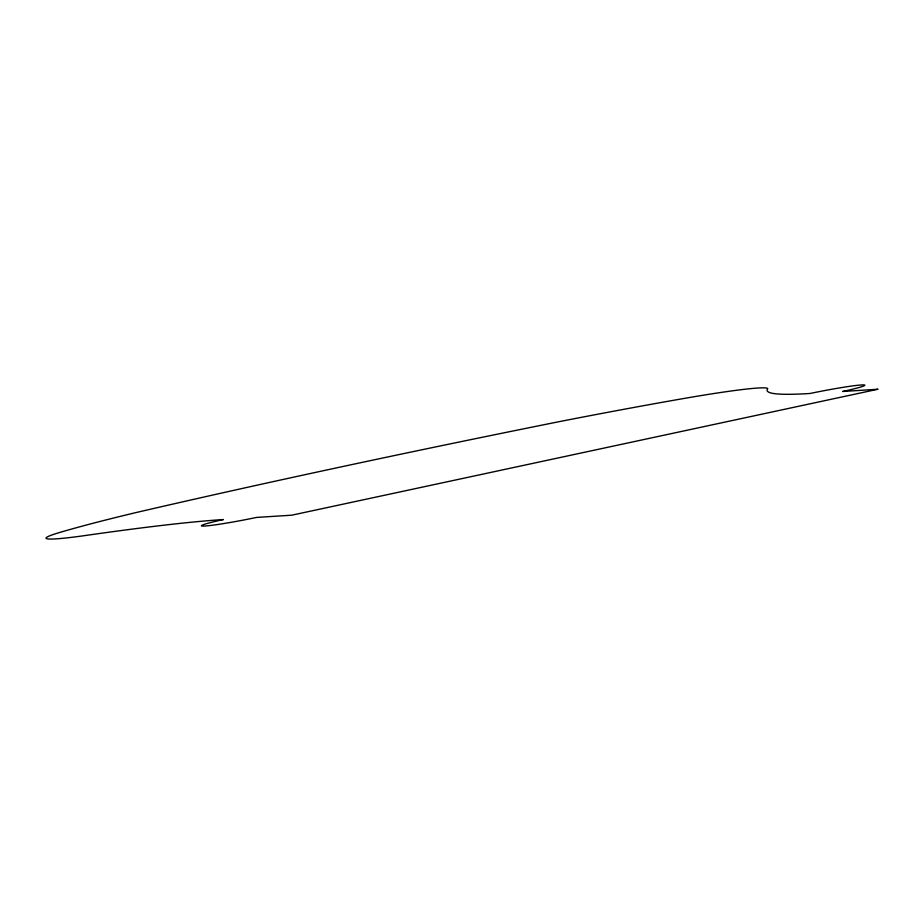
<?xml version="1.0" encoding="UTF-8"?>
<svg xmlns="http://www.w3.org/2000/svg" width="924" height="924" viewBox="0 0 924 924"><rect width="100%" height="100%" fill="white"/><g stroke="black" fill="none" stroke-linecap="round" stroke-linejoin="round"><path stroke-width="1.39" d="M877.8 389.258L291.718 515.199L256.583 517.417A41.592 2.252 -10.8 0 1 204.989 526.022A41.592 2.252 -10.8 0 1 223.377 519.554A515.142 27.859 -10.8 0 0 82.432 535.932A118.168 6.387 -10.8 0 1 60.499 532.236A342.296 18.515 -10.8 0 1 135.574 512.67A1042.734 56.387 -10.8 0 1 558.604 421.771A342.296 18.515 -10.8 0 1 678.909 399.353A118.168 6.387 -10.8 0 1 767.763 388.669A515.142 27.859 -10.8 0 0 810.059 393.485A41.592 2.252 -10.8 0 1 861.48 384.95A41.592 2.252 -10.8 0 1 842.665 391.476L877.8 389.258"/></g></svg>
